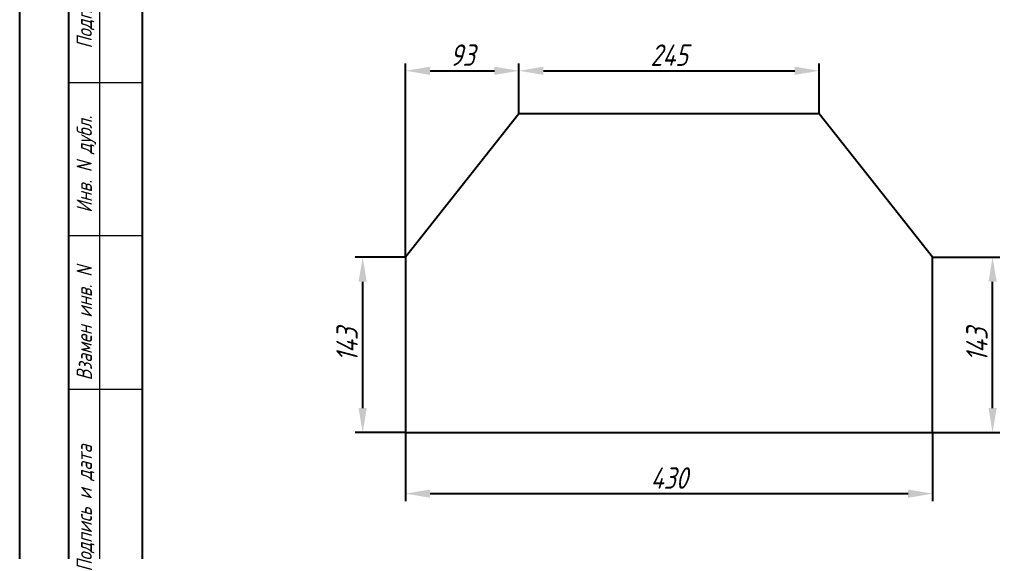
# Model space of a CAD drawing. Header units: millimetres. Extents: x -37166 to -34073, y -441 to 2979.
# Drawn here: x -36047 to -35884.6, y 291.9 to 378.6 of the extents above; entities that cross this region are included whole.
import ezdxf
from ezdxf.enums import TextEntityAlignment as Align

# ---------------------------------------------------------------- set-up
doc = ezdxf.new("R2010")
doc.units = ezdxf.units.MM
doc.header["$PDSIZE"] = -1
doc.linetypes.add('SLD-Сплошная', pattern=[0])
for name, color, linetype in [('Frame', 6, 'Continuous'), ('ОСНОВНАЯ_НАДПИСЬ', 7, 'SLD-Сплошная'), ('ЧЕРТЕЖ', 7, 'Continuous')]:
    doc.layers.add(name, color=color, linetype=linetype)
doc.styles.add('SLDTEXTSTYLE0', font='ГОСТ тип А наклонный.ttf')
doc.styles.get("Standard").update_dxf_attribs({"font": 'ГОСТ тип А наклонный.ttf'})
doc.styles.add('ГОСТ', font='ГОСТ тип А.ttf', dxfattribs={"oblique": 15})
doc.dimstyles.new('dim1', dxfattribs={"dimtxt": 3.5, "dimasz": 4, "dimexe": 1.2, "dimexo": 0, "dimgap": 0.8, "dimtad": 1, "dimdec": 0, "dimdsep": 46, "dimtxsty": 'Standard', "dimcen": 5, "dimadec": 0, "dimazin": 0, "dimtfac": 1, "dimtdec": 0, "dimtmove": 0, "dimatfit": 3, "dimfxl": 0, "dimtolj": 1, "dimtzin": 0, "dimarcsym": 0})

# ---------------------------------------------------------------- blocks, each defined once
blk = doc.blocks.new('stamp-side-22600')
at = {"layer": 'Frame'}
blk.add_line((-12, 0), (-12, 145), dxfattribs=at)
at = {"layer": 'Frame', "lineweight": 13}
for p, q in [((-12, 145), (0, 145)), ((-12, 110), (0, 110)), ((0, 85), (-12, 85)), ((-12, 60), (0, 60)), ((0, 25), (-12, 25)), ((0, 0), (-12, 0))]:
    blk.add_line(p, q, dxfattribs=at)
at = {"layer": 'Frame', "color": 7, "lineweight": 13}
blk.add_line((-7, 145), (-7, 0), dxfattribs=at)
at = {"color": 7, "lineweight": 13, "style": 'ГОСТ', "oblique": 15}
for s, p in [('Подпись и дата', (-8.25, 115.55)), ('Инв. N дубл.', (-8.25, 88.76)), ('Взамен инв. N', (-8.25, 61.42)), ('Подпись и дата', (-8.25, 30.25)), ('Инв. N подл.', (-8.25, 2.97))]:
    blk.add_text(s, height=2.5, rotation=90, dxfattribs=at).set_placement(p)
blk = doc.blocks.new('stamp-side-w22600')
blk.add_blockref('stamp-side-22600', (0, 0))
blk = doc.blocks.new('A4-vert-gost-02-Neptun')
at = {"layer": 'Frame', "color": 7}
blk.add_lwpolyline([(0, 0), (0, 297), (210, 297), (210, 0)], close=True, dxfattribs=at)
at = {"layer": 'Frame'}
blk.add_lwpolyline([(20, 5), (20, 292), (205, 292), (205, 5)], close=True, dxfattribs=at)
blk.add_blockref('stamp-side-w22600', (20, 5))
at = {"layer": 'ОСНОВНАЯ_НАДПИСЬ', "lineweight": 13, "style": 'SLDTEXTSTYLE0', "oblique": 7.5}
blk.add_attdef('PAGE', text='', height=3.5, dxfattribs=at).set_placement((199.52, 7.97), align=Align.CENTER)
at = {"layer": 'ЧЕРТЕЖ', "style": 'ГОСТ', "oblique": 15}
blk.add_attdef('НОМЕР ЧЕРТЕЖА', text='', height=5, rotation=180, dxfattribs=at).set_placement((58.02, 285.18), align=Align.MIDDLE_CENTER)
blk.add_attdef('Номер чертежа', text='', height=7, dxfattribs=at).set_placement((141.15, 13.28), align=Align.MIDDLE_CENTER)
blk = doc.blocks.new('*D7268')
at = {"color": 0, "lineweight": -2}
for p, q in [((-35984.06, 311.27), (-35984.06, 300.11)), ((-35898.06, 311.27), (-35898.06, 300.11)), ((-35980.06, 301.31), (-35902.06, 301.31))]:
    blk.add_line(p, q, dxfattribs=at)
at = {"color": 0}
for points in [[(-35980.06, 301.98), (-35980.06, 300.64), (-35984.06, 301.31)], [(-35902.06, 300.64), (-35902.06, 301.98), (-35898.06, 301.31)]]:
    blk.add_solid(points, dxfattribs=at)
at = {"layer": 'Defpoints', "color": 0}
for p in [(-35984.06, 311.27), (-35898.06, 311.27), (-35898.06, 301.31)]:
    blk.add_point(p, dxfattribs=at)
at = {"color": 0, "insert": (-35941.06, 303.86), "char_height": 3.5, "attachment_point": 5}
blk.add_mtext('\\A1;430', dxfattribs=at)
blk = doc.blocks.new('*D7269')
at = {"color": 0, "lineweight": -2}
for p, q in [((-35984.06, 339.87), (-35984.06, 371.47)), ((-35980.06, 370.27), (-35969.56, 370.27)), ((-35965.56, 363.27), (-35965.56, 371.47))]:
    blk.add_line(p, q, dxfattribs=at)
at = {"color": 0}
for points in [[(-35980.06, 370.93), (-35980.06, 369.6), (-35984.06, 370.27)], [(-35969.56, 369.6), (-35969.56, 370.93), (-35965.56, 370.27)]]:
    blk.add_solid(points, dxfattribs=at)
at = {"layer": 'Defpoints', "color": 0}
for p in [(-35965.56, 370.27), (-35965.56, 363.27), (-35984.06, 339.87)]:
    blk.add_point(p, dxfattribs=at)
at = {"color": 0, "insert": (-35974.81, 372.82), "char_height": 3.5, "attachment_point": 5}
blk.add_mtext('\\A1;93', dxfattribs=at)
blk = doc.blocks.new('*D7270')
at = {"color": 0, "lineweight": -2}
for p, q in [((-35965.56, 363.27), (-35965.56, 371.47)), ((-35961.56, 370.27), (-35920.56, 370.27)), ((-35916.56, 363.27), (-35916.56, 371.47))]:
    blk.add_line(p, q, dxfattribs=at)
at = {"color": 0}
for points in [[(-35961.56, 370.93), (-35961.56, 369.6), (-35965.56, 370.27)], [(-35920.56, 369.6), (-35920.56, 370.93), (-35916.56, 370.27)]]:
    blk.add_solid(points, dxfattribs=at)
at = {"layer": 'Defpoints', "color": 0}
for p in [(-35916.56, 370.27), (-35965.56, 363.27), (-35916.56, 363.27)]:
    blk.add_point(p, dxfattribs=at)
at = {"color": 0, "insert": (-35941.06, 372.82), "char_height": 3.5, "attachment_point": 5}
blk.add_mtext('\\A1;245', dxfattribs=at)
blk = doc.blocks.new('*D7272')
at = {"color": 0, "lineweight": -2}
for p, q in [((-35984.06, 339.87), (-35992.26, 339.87)), ((-35991.06, 315.27), (-35991.06, 335.87)), ((-35984.06, 311.27), (-35992.26, 311.27))]:
    blk.add_line(p, q, dxfattribs=at)
at = {"color": 0}
for points in [[(-35990.39, 335.87), (-35991.73, 335.87), (-35991.06, 339.87)], [(-35991.73, 315.27), (-35990.39, 315.27), (-35991.06, 311.27)]]:
    blk.add_solid(points, dxfattribs=at)
at = {"layer": 'Defpoints', "color": 0}
for p in [(-35991.06, 339.87), (-35984.06, 339.87), (-35984.06, 311.27)]:
    blk.add_point(p, dxfattribs=at)
at = {"color": 0, "insert": (-35993.61, 325.57), "char_height": 3.5, "attachment_point": 5, "rotation": 90}
blk.add_mtext('\\A1;143', dxfattribs=at)
blk = doc.blocks.new('*D7273')
at = {"color": 0, "lineweight": -2}
for p, q in [((-35898.06, 339.87), (-35887.08, 339.87)), ((-35888.28, 315.27), (-35888.28, 335.87)), ((-35898.06, 311.27), (-35887.08, 311.27))]:
    blk.add_line(p, q, dxfattribs=at)
at = {"color": 0}
for points in [[(-35887.61, 335.87), (-35888.94, 335.87), (-35888.28, 339.87)], [(-35888.94, 315.27), (-35887.61, 315.27), (-35888.28, 311.27)]]:
    blk.add_solid(points, dxfattribs=at)
at = {"layer": 'Defpoints', "color": 0}
for p in [(-35898.06, 339.87), (-35888.28, 339.87), (-35898.06, 311.27)]:
    blk.add_point(p, dxfattribs=at)
at = {"color": 0, "insert": (-35890.83, 325.57), "char_height": 3.5, "attachment_point": 5, "rotation": 90}
blk.add_mtext('\\A1;143', dxfattribs=at)

msp = doc.modelspace()

# ---------------------------------------------------------------- linework, layer by layer
at = {"color": 3}
for p, q in [((-35965.56, 363.267), (-35984.06, 339.867)), ((-35916.56, 363.267), (-35965.56, 363.267)), ((-35898.06, 339.867), (-35916.56, 363.267)), ((-35984.06, 339.867), (-35984.06, 311.267)), ((-35898.06, 311.267), (-35898.06, 339.867)), ((-35984.06, 311.267), (-35898.06, 311.267))]:
    msp.add_line(p, q, dxfattribs=at)

# ---------------------------------------------------------------- block references
at = {"color": 2, "lineweight": 100, "ltscale": 0.4}
msp.add_blockref('A4-vert-gost-02-Neptun', (-36046.989, 253.351), dxfattribs=at)

# ---------------------------------------------------------------- dimensions: what is measured, and where the dimension line sits
for base, p1, p2, picture, middle in [((-35965.559541296, 370.266559903), (-35984.059541296, 339.866559903), (-35965.559541296, 363.266559903), '*D7269', (-35974.809541296, 372.816559915)), ((-35916.56, 370.267), (-35965.56, 363.267), (-35916.56, 363.267), '*D7270', (-35941.06, 372.817)), ((-35898.06, 301.308), (-35984.06, 311.267), (-35898.06, 311.267), '*D7268', (-35941.06, 303.858))]:
    dim = msp.add_linear_dim(base=base, p1=p1, p2=p2, dimstyle='dim1', override={"dimlfac": 5, "dimtxsty": 'Standard', "dimsah": 1, "dimtolj": 1})
    dim.commit()
    dim.dimension.update_dxf_attribs({"geometry": picture, "text_midpoint": middle})
for base, p1, p2, picture, middle in [((-35991.06, 339.867), (-35984.06, 311.267), (-35984.06, 339.867), '*D7272', (-35993.61, 325.567)), ((-35888.277, 339.867), (-35898.06, 311.267), (-35898.06, 339.867), '*D7273', (-35890.827, 325.567))]:
    dim = msp.add_linear_dim(base=base, p1=p1, p2=p2, angle=90, dimstyle='dim1', override={"dimlfac": 5, "dimtxsty": 'Standard', "dimsah": 1, "dimtolj": 1})
    dim.commit()
    dim.dimension.update_dxf_attribs({"geometry": picture, "text_midpoint": middle})

doc.saveas('drawing.dxf')
